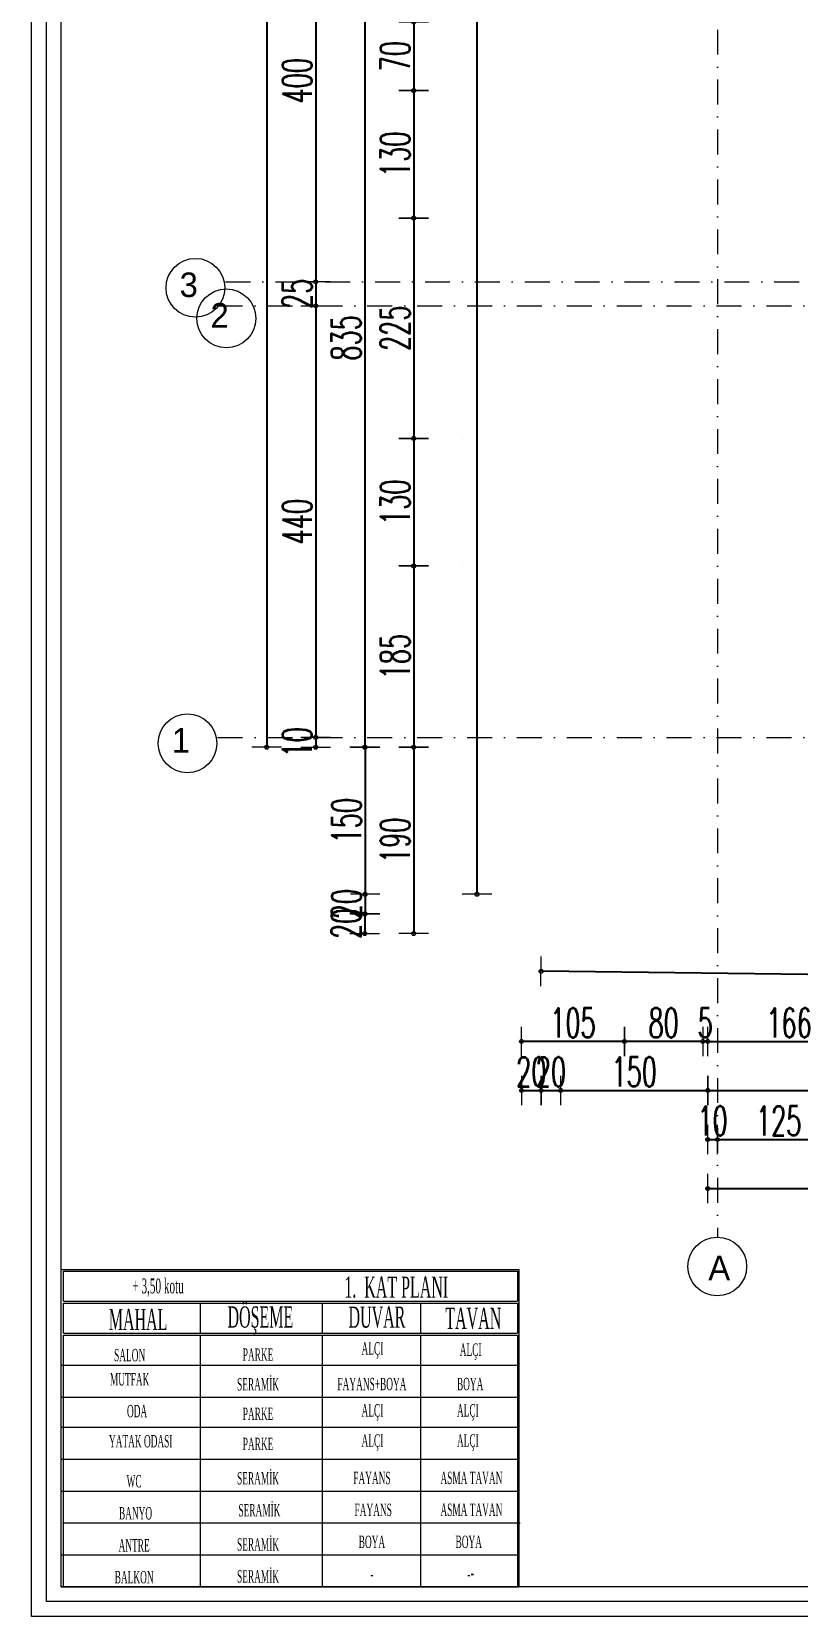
# Model space of a CAD drawing. Header units: millimetres. Extents: x -16104 to 67872, y -88009 to 12107.
# Drawn here: x 10302 to 11085, y -8330 to -6715 of the extents above; entities that cross this region are included whole.
import ezdxf

# ---------------------------------------------------------------- set-up
doc = ezdxf.new("R2010")
doc.units = ezdxf.units.MM
doc.linetypes.add('ACAD_ISO07W100', pattern=[3, 0, -3])
doc.linetypes.add('DASHDOTX2', pattern=[50.8, 25.4, -12.7, 0, -12.7])
doc.layers.get('0').update_dxf_attribs({"color": 241})
for name, color, linetype, lineweight in [('0.3', 114, 'Continuous', 5), ('AKS', 1, 'ACAD_ISO07W100', 5), ('akslar', 144, 'Continuous', 20), ('c05', 32, 'Continuous', 13), ('OLCU', 54, 'Continuous', 13)]:
    doc.layers.add(name, color=color, linetype=linetype, lineweight=lineweight)
doc.styles.add('DIM', font='Txttw.shx', dxfattribs={"width": 0.6})
doc.styles.add('OLCUIC', font='ROMANS.SHX', dxfattribs={"width": 0.5})
doc.dimstyles.new('50', dxfattribs={"dimscale": 0, "dimtxt": 30, "dimasz": 1, "dimexe": 0, "dimexo": 2, "dimgap": 4, "dimtad": 1, "dimdec": 0, "dimzin": 0, "dimdsep": 46, "dimtxsty": 'DIM', "dimblk1": 'DOT', "dimblk2": 'DOT', "dimsah": 1, "dimcen": 1.5, "dimdle": 3, "dimse1": 1, "dimse2": 1, "dimclrd": 256, "dimclre": 9, "dimclrt": 256, "dimadec": 0, "dimazin": 0, "dimtfac": 0.24, "dimtdec": 0, "dimtix": 1, "dimtmove": 2, "dimatfit": 3, "dimldrblk": 'DOT', "dimfxl": 0, "dimtolj": 1, "dimtzin": 15, "dimarcsym": 0})

# ---------------------------------------------------------------- blocks, each defined once
blk = doc.blocks.new('DOT')
for p, q in [((-2, 0), (0, 0)), ((0, 15), (0, -15)), ((2, 0), (0, 0))]:
    blk.add_line(p, q)
blk.add_circle((0, 0), 2)
blk = doc.blocks.new('*D5753')
at = {"layer": 'Defpoints', "color": 0, "transparency": 16777216}
for p in [(10992.2, -7694.1), (11158.2, -7694.1), (11158.2, -7744.1)]:
    blk.add_point(p, dxfattribs=at)
at = {"layer": 'OLCU', "lineweight": -2, "transparency": 16777216}
blk.add_line((10993.2, -7744.1), (11157.2, -7744.1), dxfattribs=at)
at = {"layer": 'OLCU', "lineweight": -2, "transparency": 16777216, "rotation": 180}
blk.add_blockref('DOT', (10992.2, -7744.1), dxfattribs=at)
at = {"layer": 'OLCU', "lineweight": -2, "transparency": 16777216}
blk.add_blockref('DOT', (11158.2, -7744.1), dxfattribs=at)
at = {"layer": 'OLCU', "transparency": 16777216, "insert": (11075.2, -7725.1), "char_height": 30, "attachment_point": 5, "style": 'DIM'}
blk.add_mtext('\\A1;166', dxfattribs=at)
blk = doc.blocks.new('*D5766')
at = {"layer": 'Defpoints', "color": 0, "transparency": 16777216}
for p in [(10992.2, -7759.1), (11434.2, -7759.1), (11434.2, -7794.1)]:
    blk.add_point(p, dxfattribs=at)
at = {"layer": 'OLCU', "lineweight": -2, "transparency": 16777216}
blk.add_line((10993.2, -7794.1), (11433.2, -7794.1), dxfattribs=at)
at = {"layer": 'OLCU', "lineweight": -2, "transparency": 16777216, "rotation": 180}
blk.add_blockref('DOT', (10992.2, -7794.1), dxfattribs=at)
at = {"layer": 'OLCU', "lineweight": -2, "transparency": 16777216}
blk.add_blockref('DOT', (11434.2, -7794.1), dxfattribs=at)
at = {"layer": 'OLCU', "transparency": 16777216, "insert": (11213.2, -7775.1), "char_height": 30, "attachment_point": 5, "style": 'DIM'}
blk.add_mtext('\\A1;442', dxfattribs=at)
blk = doc.blocks.new('*D5769')
at = {"layer": 'Defpoints', "color": 0, "transparency": 16777216}
for p in [(11002.1, -7844.1), (11127.2, -7844.1), (11127.2, -7844.1)]:
    blk.add_point(p, dxfattribs=at)
at = {"layer": 'OLCU', "lineweight": -2, "transparency": 16777216}
blk.add_line((11003.1, -7844.1), (11126.2, -7844.1), dxfattribs=at)
at = {"layer": 'OLCU', "lineweight": -2, "transparency": 16777216, "rotation": 180}
blk.add_blockref('DOT', (11002.1, -7844.1), dxfattribs=at)
at = {"layer": 'OLCU', "lineweight": -2, "transparency": 16777216}
blk.add_blockref('DOT', (11127.2, -7844.1), dxfattribs=at)
at = {"layer": 'OLCU', "transparency": 16777216, "insert": (11064.6, -7825.1), "char_height": 30, "attachment_point": 5, "style": 'DIM'}
blk.add_mtext('\\A1;125', dxfattribs=at)
blk = doc.blocks.new('*D5773')
at = {"layer": 'Defpoints', "color": 0, "transparency": 16777216}
for p in [(10992.2, -7859.1), (13042.2, -7859.1), (13042.2, -7894.1)]:
    blk.add_point(p, dxfattribs=at)
at = {"layer": 'OLCU', "lineweight": -2, "transparency": 16777216}
blk.add_line((10993.2, -7894.1), (13041.2, -7894.1), dxfattribs=at)
at = {"layer": 'OLCU', "lineweight": -2, "transparency": 16777216, "rotation": 180}
blk.add_blockref('DOT', (10992.2, -7894.1), dxfattribs=at)
at = {"layer": 'OLCU', "lineweight": -2, "transparency": 16777216}
blk.add_blockref('DOT', (13042.2, -7894.1), dxfattribs=at)
at = {"layer": 'OLCU', "transparency": 16777216, "insert": (12017.2, -7875.1), "char_height": 30, "attachment_point": 5, "style": 'DIM'}
blk.add_mtext('\\A1;2050', dxfattribs=at)
blk = doc.blocks.new('*D5815')
at = {"layer": 'Defpoints', "color": 0, "transparency": 16777216}
for p in [(10742.2, -6774.6), (10692.2, -6904.6), (10742.2, -6904.6)]:
    blk.add_point(p, dxfattribs=at)
at = {"layer": 'OLCU', "lineweight": -2, "transparency": 16777216}
blk.add_line((10692.2, -6775.6), (10692.2, -6903.6), dxfattribs=at)
for p, rotation in [((10692.2, -6774.6), 90), ((10692.2, -6904.6), 270)]:
    blk.add_blockref('DOT', p, dxfattribs=dict(at, rotation=rotation))
at = {"layer": 'OLCU', "transparency": 16777216, "insert": (10673.2, -6839.6), "char_height": 30, "attachment_point": 5, "rotation": 90, "style": 'DIM'}
blk.add_mtext('\\A1;130', dxfattribs=at)
blk = doc.blocks.new('*D5816')
at = {"layer": 'Defpoints', "color": 0, "transparency": 16777216}
for p in [(10742.2, -6904.6), (10692.2, -7129.3), (10742.2, -7129.3)]:
    blk.add_point(p, dxfattribs=at)
at = {"layer": 'OLCU', "lineweight": -2, "transparency": 16777216}
blk.add_line((10692.2, -6905.6), (10692.2, -7128.3), dxfattribs=at)
for p, rotation in [((10692.2, -6904.6), 90), ((10692.2, -7129.3), 270)]:
    blk.add_blockref('DOT', p, dxfattribs=dict(at, rotation=rotation))
at = {"layer": 'OLCU', "transparency": 16777216, "insert": (10673.2, -7016.9), "char_height": 30, "attachment_point": 5, "rotation": 90, "style": 'DIM'}
blk.add_mtext('\\A1;225', dxfattribs=at)
blk = doc.blocks.new('*D6031')
at = {"layer": 'Defpoints', "color": 0, "transparency": 16777216}
for p in [(10742.2, -7129.3), (10692.2, -7259.3), (10742.2, -7259.3)]:
    blk.add_point(p, dxfattribs=at)
at = {"layer": 'OLCU', "lineweight": -2, "transparency": 16777216}
blk.add_line((10692.2, -7130.3), (10692.2, -7258.3), dxfattribs=at)
for p, rotation in [((10692.2, -7129.3), 90), ((10692.2, -7259.3), 270)]:
    blk.add_blockref('DOT', p, dxfattribs=dict(at, rotation=rotation))
at = {"layer": 'OLCU', "transparency": 16777216, "insert": (10673.2, -7194.3), "char_height": 30, "attachment_point": 5, "rotation": 90, "style": 'DIM'}
blk.add_mtext('\\A1;130', dxfattribs=at)
blk = doc.blocks.new('*D6032')
at = {"layer": 'Defpoints', "color": 0, "transparency": 16777216}
for p in [(10742.2, -7259.3), (10692.2, -7444.1), (10742.2, -7444.1)]:
    blk.add_point(p, dxfattribs=at)
at = {"layer": 'OLCU', "lineweight": -2, "transparency": 16777216}
blk.add_line((10692.2, -7260.3), (10692.2, -7443.1), dxfattribs=at)
for p, rotation in [((10692.2, -7259.3), 90), ((10692.2, -7444.1), 270)]:
    blk.add_blockref('DOT', p, dxfattribs=dict(at, rotation=rotation))
at = {"layer": 'OLCU', "transparency": 16777216, "insert": (10673.2, -7351.7), "char_height": 30, "attachment_point": 5, "rotation": 90, "style": 'DIM'}
blk.add_mtext('\\A1;185', dxfattribs=at)
blk = doc.blocks.new('*D5818')
at = {"layer": 'Defpoints', "color": 0, "transparency": 16777216}
for p in [(10742.2, -6609.6), (10642.2, -7444.1), (10677.2, -7444.1)]:
    blk.add_point(p, dxfattribs=at)
at = {"layer": 'OLCU', "lineweight": -2, "transparency": 16777216}
blk.add_line((10642.2, -6610.6), (10642.2, -7443.1), dxfattribs=at)
for p, rotation in [((10642.2, -6609.6), 90), ((10642.2, -7444.1), 270)]:
    blk.add_blockref('DOT', p, dxfattribs=dict(at, rotation=rotation))
at = {"layer": 'OLCU', "transparency": 16777216, "insert": (10623.2, -7026.8), "char_height": 30, "attachment_point": 5, "rotation": 90, "style": 'DIM'}
blk.add_mtext('\\A1;835', dxfattribs=at)
blk = doc.blocks.new('*D5819')
at = {"layer": 'Defpoints', "color": 0, "transparency": 16777216}
for p in [(10592.2, -7444.1), (10642.2, -7434.1), (10642.2, -7444.1)]:
    blk.add_point(p, dxfattribs=at)
at = {"layer": 'OLCU', "lineweight": -2, "transparency": 16777216}
for p, q in [((10592.2, -7433.1), (10592.2, -7432.1)), ((10592.2, -7434.1), (10592.2, -7444.1)), ((10592.2, -7445.1), (10592.2, -7446.1))]:
    blk.add_line(p, q, dxfattribs=at)
for p, rotation in [((10592.2, -7434.1), 270), ((10592.2, -7444.1), 90)]:
    blk.add_blockref('DOT', p, dxfattribs=dict(at, rotation=rotation))
at = {"layer": 'OLCU', "transparency": 16777216, "insert": (10573.2, -7439.1), "char_height": 30, "attachment_point": 5, "rotation": 90, "style": 'DIM'}
blk.add_mtext('\\A1;10', dxfattribs=at)
blk = doc.blocks.new('*D5820')
at = {"layer": 'Defpoints', "color": 0, "transparency": 16777216}
for p in [(10577.2, -5634.6), (10542.2, -7444.1), (10577.2, -7444.1)]:
    blk.add_point(p, dxfattribs=at)
at = {"layer": 'OLCU', "lineweight": -2, "transparency": 16777216}
blk.add_line((10542.2, -5635.6), (10542.2, -7443.1), dxfattribs=at)
for p, rotation in [((10542.2, -5634.6), 90), ((10542.2, -7444.1), 270)]:
    blk.add_blockref('DOT', p, dxfattribs=dict(at, rotation=rotation))
at = {"layer": 'OLCU', "transparency": 16777216, "insert": (10523.2, -6539.3), "char_height": 30, "attachment_point": 5, "rotation": 90, "style": 'DIM'}
blk.add_mtext('\\A1;1810', dxfattribs=at)
blk = doc.blocks.new('*D5824')
at = {"layer": 'Defpoints', "color": 0, "transparency": 16777216}
for p in [(10987.2, -7694.1), (10992.2, -7694.1), (10987.2, -7744.1)]:
    blk.add_point(p, dxfattribs=at)
at = {"layer": 'OLCU', "lineweight": -2, "transparency": 16777216}
for p, q in [((10986.2, -7744.1), (10985.2, -7744.1)), ((10992.2, -7744.1), (10987.2, -7744.1)), ((10993.2, -7744.1), (10994.2, -7744.1))]:
    blk.add_line(p, q, dxfattribs=at)
blk.add_blockref('DOT', (10987.2, -7744.1), dxfattribs=at)
at = {"layer": 'OLCU', "lineweight": -2, "transparency": 16777216, "rotation": 180}
blk.add_blockref('DOT', (10992.2, -7744.1), dxfattribs=at)
at = {"layer": 'OLCU', "transparency": 16777216, "insert": (10989.7, -7725.1), "char_height": 30, "attachment_point": 5, "style": 'DIM'}
blk.add_mtext('\\A1;5', dxfattribs=at)
blk = doc.blocks.new('*D5825')
at = {"layer": 'Defpoints', "color": 0, "transparency": 16777216}
for p in [(10907.2, -7694.1), (10987.2, -7694.1), (10907.2, -7744.1)]:
    blk.add_point(p, dxfattribs=at)
at = {"layer": 'OLCU', "lineweight": -2, "transparency": 16777216}
blk.add_line((10986.2, -7744.1), (10908.2, -7744.1), dxfattribs=at)
at = {"layer": 'OLCU', "lineweight": -2, "transparency": 16777216, "rotation": 180}
blk.add_blockref('DOT', (10907.2, -7744.1), dxfattribs=at)
at = {"layer": 'OLCU', "lineweight": -2, "transparency": 16777216}
blk.add_blockref('DOT', (10987.2, -7744.1), dxfattribs=at)
at = {"layer": 'OLCU', "transparency": 16777216, "insert": (10947.2, -7725.1), "char_height": 30, "attachment_point": 5, "style": 'DIM'}
blk.add_mtext('\\A1;80', dxfattribs=at)
blk = doc.blocks.new('*D5826')
at = {"layer": 'Defpoints', "color": 0, "transparency": 16777216}
for p in [(10802.2, -7694.1), (10907.2, -7694.1), (10802.2, -7744.1)]:
    blk.add_point(p, dxfattribs=at)
at = {"layer": 'OLCU', "lineweight": -2, "transparency": 16777216}
blk.add_line((10906.2, -7744.1), (10803.2, -7744.1), dxfattribs=at)
at = {"layer": 'OLCU', "lineweight": -2, "transparency": 16777216, "rotation": 180}
blk.add_blockref('DOT', (10802.2, -7744.1), dxfattribs=at)
at = {"layer": 'OLCU', "lineweight": -2, "transparency": 16777216}
blk.add_blockref('DOT', (10907.2, -7744.1), dxfattribs=at)
at = {"layer": 'OLCU', "transparency": 16777216, "insert": (10854.7, -7725.1), "char_height": 30, "attachment_point": 5, "style": 'DIM'}
blk.add_mtext('\\A1;105', dxfattribs=at)
blk = doc.blocks.new('*D5827')
at = {"layer": 'Defpoints', "color": 0, "transparency": 16777216}
for p in [(10802.2, -7694.1), (10822.2, -7694.1), (10822.2, -7794.1)]:
    blk.add_point(p, dxfattribs=at)
at = {"layer": 'OLCU', "lineweight": -2, "transparency": 16777216}
for p, q in [((10801.2, -7794.1), (10800.2, -7794.1)), ((10802.2, -7794.1), (10822.2, -7794.1)), ((10823.2, -7794.1), (10824.2, -7794.1))]:
    blk.add_line(p, q, dxfattribs=at)
blk.add_blockref('DOT', (10802.2, -7794.1), dxfattribs=at)
at = {"layer": 'OLCU', "lineweight": -2, "transparency": 16777216, "rotation": 180}
blk.add_blockref('DOT', (10822.2, -7794.1), dxfattribs=at)
at = {"layer": 'OLCU', "transparency": 16777216, "insert": (10812.2, -7775.1), "char_height": 30, "attachment_point": 5, "style": 'DIM'}
blk.add_mtext('\\A1;20', dxfattribs=at)
blk = doc.blocks.new('*D5828')
at = {"layer": 'Defpoints', "color": 0, "transparency": 16777216}
for p in [(10842.2, -7696.5), (10992.2, -7694.1), (10992.2, -7794.1)]:
    blk.add_point(p, dxfattribs=at)
at = {"layer": 'OLCU', "lineweight": -2, "transparency": 16777216}
blk.add_line((10843.2, -7794.1), (10991.2, -7794.1), dxfattribs=at)
at = {"layer": 'OLCU', "lineweight": -2, "transparency": 16777216, "rotation": 180}
blk.add_blockref('DOT', (10842.2, -7794.1), dxfattribs=at)
at = {"layer": 'OLCU', "lineweight": -2, "transparency": 16777216}
blk.add_blockref('DOT', (10992.2, -7794.1), dxfattribs=at)
at = {"layer": 'OLCU', "transparency": 16777216, "insert": (10917.2, -7775.1), "char_height": 30, "attachment_point": 5, "style": 'DIM'}
blk.add_mtext('\\A1;150', dxfattribs=at)
blk = doc.blocks.new('*D5850')
at = {"layer": 'Defpoints', "color": 0, "transparency": 16777216}
for p in [(10742.2, -6704.6), (10692.2, -6774.6), (10742.2, -6774.6)]:
    blk.add_point(p, dxfattribs=at)
at = {"layer": 'OLCU', "lineweight": -2, "transparency": 16777216}
blk.add_line((10692.2, -6705.6), (10692.2, -6773.6), dxfattribs=at)
for p, rotation in [((10692.2, -6704.6), 90), ((10692.2, -6774.6), 270)]:
    blk.add_blockref('DOT', p, dxfattribs=dict(at, rotation=rotation))
at = {"layer": 'OLCU', "transparency": 16777216, "insert": (10673.2, -6739.6), "char_height": 30, "attachment_point": 5, "rotation": 90, "style": 'DIM'}
blk.add_mtext('\\A1;70', dxfattribs=at)
blk = doc.blocks.new('*D5851')
at = {"layer": 'Defpoints', "color": 0, "transparency": 16777216}
for p in [(10742.2, -7444.1), (10692.2, -7634.1), (10742.2, -7634.1)]:
    blk.add_point(p, dxfattribs=at)
at = {"layer": 'OLCU', "lineweight": -2, "transparency": 16777216}
blk.add_line((10692.2, -7445.1), (10692.2, -7633.1), dxfattribs=at)
for p, rotation in [((10692.2, -7444.1), 90), ((10692.2, -7634.1), 270)]:
    blk.add_blockref('DOT', p, dxfattribs=dict(at, rotation=rotation))
at = {"layer": 'OLCU', "transparency": 16777216, "insert": (10673.2, -7539.1), "char_height": 30, "attachment_point": 5, "rotation": 90, "style": 'DIM'}
blk.add_mtext('\\A1;190', dxfattribs=at)
blk = doc.blocks.new('*D5852')
at = {"layer": 'Defpoints', "color": 0, "transparency": 16777216}
for p in [(10742.2, -7614.1), (10642.2, -7634.1), (10742.2, -7634.1)]:
    blk.add_point(p, dxfattribs=at)
at = {"layer": 'OLCU', "lineweight": -2, "transparency": 16777216}
for p, q in [((10642.2, -7613.1), (10642.2, -7612.1)), ((10642.2, -7614.1), (10642.2, -7634.1)), ((10642.2, -7635.1), (10642.2, -7636.1))]:
    blk.add_line(p, q, dxfattribs=at)
for p, rotation in [((10642.2, -7614.1), 270), ((10642.2, -7634.1), 90)]:
    blk.add_blockref('DOT', p, dxfattribs=dict(at, rotation=rotation))
at = {"layer": 'OLCU', "transparency": 16777216, "insert": (10623.2, -7624.1), "char_height": 30, "attachment_point": 5, "rotation": 90, "style": 'DIM'}
blk.add_mtext('\\A1;20', dxfattribs=at)
blk = doc.blocks.new('*D5853')
at = {"layer": 'Defpoints', "color": 0, "transparency": 16777216}
for p in [(10642.2, -7444.1), (10642.6, -7594.1), (10642.6, -7594.1)]:
    blk.add_point(p, dxfattribs=at)
at = {"layer": 'OLCU', "lineweight": -2, "transparency": 16777216}
blk.add_line((10642.6, -7445.1), (10642.6, -7593.1), dxfattribs=at)
for p, rotation in [((10642.6, -7444.1), 90), ((10642.6, -7594.1), 270)]:
    blk.add_blockref('DOT', p, dxfattribs=dict(at, rotation=rotation))
at = {"layer": 'OLCU', "transparency": 16777216, "insert": (10623.6, -7519.1), "char_height": 30, "attachment_point": 5, "rotation": 90, "style": 'DIM'}
blk.add_mtext('\\A1;150', dxfattribs=at)
blk = doc.blocks.new('*D5889')
at = {"layer": 'Defpoints', "color": 0, "transparency": 16777216}
for p in [(10592.2, -6559.6), (10592.2, -6969.6), (10592.2, -6969.6)]:
    blk.add_point(p, dxfattribs=at)
at = {"layer": 'OLCU', "lineweight": -2, "transparency": 16777216}
blk.add_line((10592.2, -6560.6), (10592.2, -6968.6), dxfattribs=at)
for p, rotation in [((10592.2, -6559.6), 90), ((10592.2, -6969.6), 270)]:
    blk.add_blockref('DOT', p, dxfattribs=dict(at, rotation=rotation))
at = {"layer": 'OLCU', "transparency": 16777216, "insert": (10573.2, -6764.6), "char_height": 30, "attachment_point": 5, "rotation": 90, "style": 'DIM'}
blk.add_mtext('\\A1;400', dxfattribs=at)
blk = doc.blocks.new('*D5890')
at = {"layer": 'Defpoints', "color": 0, "transparency": 16777216}
for p in [(10592.2, -6969.6), (10592.2, -6994.1), (10592.2, -6994.1)]:
    blk.add_point(p, dxfattribs=at)
at = {"layer": 'OLCU', "lineweight": -2, "transparency": 16777216}
for p, q in [((10592.2, -6968.6), (10592.2, -6967.6)), ((10592.2, -6969.6), (10592.2, -6994.1)), ((10592.2, -6995.1), (10592.2, -6996.1))]:
    blk.add_line(p, q, dxfattribs=at)
for p, rotation in [((10592.2, -6969.6), 270), ((10592.2, -6994.1), 90)]:
    blk.add_blockref('DOT', p, dxfattribs=dict(at, rotation=rotation))
at = {"layer": 'OLCU', "transparency": 16777216, "insert": (10573.2, -6981.8), "char_height": 30, "attachment_point": 5, "rotation": 90, "style": 'DIM'}
blk.add_mtext('\\A1;25', dxfattribs=at)
blk = doc.blocks.new('*D5891')
at = {"layer": 'Defpoints', "color": 0, "transparency": 16777216}
for p in [(10592.2, -6994.1), (10592.2, -7434.1), (10592.2, -7434.1)]:
    blk.add_point(p, dxfattribs=at)
at = {"layer": 'OLCU', "lineweight": -2, "transparency": 16777216}
blk.add_line((10592.2, -6995.1), (10592.2, -7433.1), dxfattribs=at)
for p, rotation in [((10592.2, -6994.1), 90), ((10592.2, -7434.1), 270)]:
    blk.add_blockref('DOT', p, dxfattribs=dict(at, rotation=rotation))
at = {"layer": 'OLCU', "transparency": 16777216, "insert": (10573.2, -7214.1), "char_height": 30, "attachment_point": 5, "rotation": 90, "style": 'DIM'}
blk.add_mtext('\\A1;440', dxfattribs=at)
blk = doc.blocks.new('*D5899')
at = {"layer": 'Defpoints', "color": 0, "transparency": 16777216}
for p in [(10756.8, -5484.6), (10756.8, -5484.6), (10756.8, -7594.1)]:
    blk.add_point(p, dxfattribs=at)
at = {"layer": 'OLCU', "lineweight": -2, "transparency": 16777216}
blk.add_line((10756.8, -7593.1), (10756.8, -5485.6), dxfattribs=at)
for p, rotation in [((10756.8, -5484.6), 90), ((10756.8, -7594.1), 270)]:
    blk.add_blockref('DOT', p, dxfattribs=dict(at, rotation=rotation))
at = {"layer": 'OLCU', "transparency": 16777216, "insert": (10737.8, -6539.3), "char_height": 30, "attachment_point": 5, "rotation": 90, "style": 'DIM'}
blk.add_mtext('\\A1;2110', dxfattribs=at)
blk = doc.blocks.new('*D5907')
at = {"layer": 'Defpoints', "color": 0, "transparency": 16777216}
for p in [(10822.2, -7694.1), (10842.2, -7694.1), (10842.2, -7794.1)]:
    blk.add_point(p, dxfattribs=at)
at = {"layer": 'OLCU', "lineweight": -2, "transparency": 16777216}
for p, q in [((10821.2, -7794.1), (10820.2, -7794.1)), ((10822.2, -7794.1), (10842.2, -7794.1)), ((10843.2, -7794.1), (10844.2, -7794.1))]:
    blk.add_line(p, q, dxfattribs=at)
blk.add_blockref('DOT', (10822.2, -7794.1), dxfattribs=at)
at = {"layer": 'OLCU', "lineweight": -2, "transparency": 16777216, "rotation": 180}
blk.add_blockref('DOT', (10842.2, -7794.1), dxfattribs=at)
at = {"layer": 'OLCU', "transparency": 16777216, "insert": (10832.2, -7775.1), "char_height": 30, "attachment_point": 5, "style": 'DIM'}
blk.add_mtext('\\A1;20', dxfattribs=at)
blk = doc.blocks.new('*D5913')
at = {"layer": 'Defpoints', "color": 0, "transparency": 16777216}
for p in [(10742.6, -7594.1), (10642.6, -7614.1), (10742.6, -7614.1)]:
    blk.add_point(p, dxfattribs=at)
at = {"layer": 'OLCU', "lineweight": -2, "transparency": 16777216}
for p, q in [((10642.6, -7593.1), (10642.6, -7592.1)), ((10642.6, -7594.1), (10642.6, -7614.1)), ((10642.6, -7615.1), (10642.6, -7616.1))]:
    blk.add_line(p, q, dxfattribs=at)
for p, rotation in [((10642.6, -7594.1), 270), ((10642.6, -7614.1), 90)]:
    blk.add_blockref('DOT', p, dxfattribs=dict(at, rotation=rotation))
at = {"layer": 'OLCU', "transparency": 16777216, "insert": (10623.6, -7604.1), "char_height": 30, "attachment_point": 5, "rotation": 90, "style": 'DIM'}
blk.add_mtext('\\A1;20', dxfattribs=at)
blk = doc.blocks.new('*D5916')
at = {"layer": 'Defpoints', "color": 0, "transparency": 16777216}
for p in [(10992.1, -7794.1), (11002.1, -7794.1), (11002.1, -7844.1)]:
    blk.add_point(p, dxfattribs=at)
at = {"layer": 'OLCU', "lineweight": -2, "transparency": 16777216}
for p, q in [((10991.1, -7844.1), (10990.1, -7844.1)), ((10992.1, -7844.1), (11002.1, -7844.1)), ((11003.1, -7844.1), (11004.1, -7844.1))]:
    blk.add_line(p, q, dxfattribs=at)
blk.add_blockref('DOT', (10992.1, -7844.1), dxfattribs=at)
at = {"layer": 'OLCU', "lineweight": -2, "transparency": 16777216, "rotation": 180}
blk.add_blockref('DOT', (11002.1, -7844.1), dxfattribs=at)
at = {"layer": 'OLCU', "transparency": 16777216, "insert": (10997.1, -7825.1), "char_height": 30, "attachment_point": 5, "style": 'DIM'}
blk.add_mtext('\\A1;10', dxfattribs=at)
blk = doc.blocks.new('*D5633')
at = {"layer": 'Defpoints', "color": 0, "transparency": 16777216}
for p in [(10822.2, -7672.6), (10822.2, -7672.6), (11454.2, -7680)]:
    blk.add_point(p, dxfattribs=at)
at = {"layer": 'OLCU', "lineweight": -2, "transparency": 16777216}
blk.add_line((11453.2, -7680), (10823.2, -7672.6), dxfattribs=at)
for p, rotation in [((10822.2, -7672.6), 179.3311844585351), ((11454.2, -7680), 359.3311844585351)]:
    blk.add_blockref('DOT', p, dxfattribs=dict(at, rotation=rotation))
at = {"layer": 'OLCU', "transparency": 16777216, "insert": (11138.4, -7657.3), "char_height": 30, "attachment_point": 5, "rotation": 359.3312, "style": 'DIM'}
blk.add_mtext('\\A1;632', dxfattribs=at)

msp = doc.modelspace()

# ---------------------------------------------------------------- linework, layer by layer
at = {"layer": 'AKS', "linetype": 'ByBlock'}
for centre in [(10469.5, -6975.7), (10501, -7006.9), (10461.4, -7440.2), (11001.9, -7973.6)]:
    msp.add_circle(centre, 30, dxfattribs=at)
at = {"layer": 'akslar', "linetype": 'DASHDOTX2'}
for p, q in [((11002.1, -5134.6), (11002.1, -7944.1)), ((10500.2, -6969.6), (13550.2, -6969.6)), ((10492.2, -6994.1), (13542.2, -6994.1)), ((10492.2, -7434.1), (13542.2, -7434.1))]:
    msp.add_line(p, q, dxfattribs=at)
at = {"layer": 'c05'}
for points in [[(13832.7, -8120), (13832.7, -8330.3), (10302.4, -8330.3), (10302.4, -4952.5), (13832.7, -4952.5), (13832.7, -6808.6)], [(13817.7, -8120), (13817.7, -8315.3), (10317.4, -8315.3), (10317.4, -4967.5), (13817.7, -4967.5), (13817.7, -6808.6)], [(13802.7, -8120), (13802.7, -8300.3), (10332.4, -8300.3), (10332.4, -4982.5), (13802.7, -4982.5), (13802.7, -6808.6)]]:
    msp.add_lwpolyline(points, dxfattribs=at)
at = {"layer": 'OLCU'}
for p, q in [((10742.2, -7129.3), (10742.2, -7129.3)), ((10742.2, -7259.3), (10742.2, -7259.3)), ((10332.4, -8267.7), (10332.4, -7976.5)), ((10334.8, -8009.1), (10334.8, -7978.4)), ((10798.1, -7978.4), (10798.1, -8009.1)), ((10799.4, -7976.5), (10799.4, -8300.3)), ((10332.4, -8300.3), (10332.4, -8009.1)), ((10334.8, -8041.6), (10334.8, -8011)), ((10474.2, -8011), (10474.2, -8041.6)), ((10474.2, -8011), (10474.2, -8041.6)), ((10598.9, -8011), (10598.9, -8041.6)), ((10699.3, -8011), (10699.3, -8041.6)), ((10798.1, -8011), (10798.1, -8041.6)), ((10334.8, -8300.3), (10334.8, -8043.6)), ((10474.2, -8043.6), (10474.2, -8300.3)), ((10474.2, -8043.6), (10474.2, -8300.3)), ((10598.9, -8043.6), (10598.9, -8300.3)), ((10699.3, -8043.6), (10699.3, -8300.3)), ((10798.1, -8043.6), (10798.1, -8300.3))]:
    msp.add_line(p, q, dxfattribs=at)
for points in [[(10332.4, -7976.5), (10799.4, -7976.5)], [(10332.4, -7976.5), (10799.4, -7976.5)], [(10334.8, -7978.4), (10798.1, -7978.4)], [(10334.8, -7978.4), (10798.1, -7978.4)], [(10334.8, -8009.1), (10798.1, -8009.1)], [(10334.8, -8009.1), (10798.1, -8009.1)], [(10334.8, -8011), (10798.1, -8011)], [(10334.8, -8011), (10798.1, -8011)], [(10334.8, -8041.6), (10798.1, -8041.6)], [(10334.8, -8041.6), (10798.1, -8041.6)], [(10334.8, -8043.6), (10798.1, -8043.6)], [(10334.8, -8043.6), (10798.1, -8043.6)], [(10332.4, -8074.2), (10799.4, -8074.2)], [(10332.4, -8074.2), (10799.4, -8074.2)], [(10332.4, -8106.8), (10799.4, -8106.8)], [(10332.4, -8106.8), (10799.4, -8106.8)], [(10332.4, -8137.4), (10799.4, -8137.4)], [(10332.4, -8137.4), (10799.4, -8137.4)], [(10332.4, -8170), (10799.4, -8170)], [(10332.4, -8170), (10799.4, -8170)], [(10332.4, -8202.6), (10799.4, -8202.6)], [(10332.4, -8202.6), (10799.4, -8202.6)], [(10333.8, -8235.1), (10800.8, -8235.1)], [(10333.8, -8235.1), (10800.8, -8235.1)], [(10332.4, -8267.7), (10799.4, -8267.7)], [(10332.4, -8267.7), (10799.4, -8267.7)], [(10332.4, -8300.3), (10799.4, -8300.3)]]:
    msp.add_lwpolyline(points, dxfattribs=at)

# ---------------------------------------------------------------- texts
at = {"layer": '0.3', "ltscale": 0.7, "attachment_point": 8, "style": 'OLCUIC'}
for s, insert, char_height, width in [('{\\fTimes New Roman|b0|i0|c162|p18;+ 3,50 kotu }', (10431.4, -8004.5), 15.12, 206.873), ('{\\fTimes New Roman|b0|i0|c162|p18;1.  KAT PLANI}', (10674.4, -8005.9), 21.6, 262.139), ('{\\fTimes New Roman|b0|i0|c162|p18;DÖŞEME }', (10535.8, -8042.9), 21.6, 195.886), ('{\\fTimes New Roman|b0|i0|c162|p18;MAHAL }', (10411, -8038.4), 21.6, 195.886), ('{\\fTimes New Roman|b0|i0|c162|p18;DUVAR }', (10654.7, -8036.5), 21.6, 195.886), ('{\\fTimes New Roman|b0|i0|c162|p18;TAVAN}', (10753, -8037.7), 21.6, 195.886), ('{\\fTimes New Roman|b0|i0|c162|p18;SALON}', (10402.4, -8070.4), 12.6, 66.746), ('{\\fTimes New Roman|b0|i0|c162|p18;PARKE}', (10533.4, -8069.7), 12.6, 66.746), ('{\\fTimes New Roman|b0|i0|c162|p18;ALÇI}', (10650.1, -8067.5), 12.6, 66.746), ('{\\fTimes New Roman|b0|i0|c162|p18;ALÇI}', (10750.3, -8068.8), 12.6, 66.746), ('{\\fTimes New Roman|b0|i0|c162|p18;MUTFAK}', (10402.4, -8095.1), 12.6, 66.746), ('{\\fTimes New Roman|b0|i0|c162|p18;SERAMİK}', (10533.4, -8100.2), 12.6, 66.746), ('{\\fTimes New Roman|b0|i0|c162|p18;FAYANS+BOYA}', (10649.6, -8099.9), 12.6, 66.746), ('{\\fTimes New Roman|b0|i0|c162|p18;BOYA}', (10749.8, -8099.9), 12.6, 66.746), ('{\\fTimes New Roman|b0|i0|c162|p18; ODA}', (10408.8, -8127.5), 12.6, 93.627), ('{\\fTimes New Roman|b0|i0|c162|p18;PARKE}', (10533.4, -8130.1), 12.6, 66.746), ('{\\fTimes New Roman|b0|i0|c162|p18;ALÇI}', (10650.1, -8130.7), 12.6, 66.746), ('{\\fTimes New Roman|b0|i0|c162|p18;ALÇI}', (10747.5, -8130.7), 12.6, 66.746), ('{\\fTimes New Roman|b0|i0|c162|p18;YATAK ODASI}', (10413.7, -8158.2), 12.6, 79.966), ('{\\fTimes New Roman|b0|i0|c162|p18;PARKE}', (10533.4, -8160.8), 12.6, 66.746), ('{\\fTimes New Roman|b0|i0|c162|p18;ALÇI}', (10650.1, -8161.4), 12.6, 66.746), ('{\\fTimes New Roman|b0|i0|c162|p18;ALÇI}', (10747.5, -8161.4), 12.6, 66.746), ('{\\fTimes New Roman|b0|i0|c162|p18;WC}', (10407, -8199.1), 12.6, 66.746), ('{\\fTimes New Roman|b0|i0|c162|p18;SERAMİK}', (10533.4, -8196), 12.6, 66.746), ('{\\fTimes New Roman|b0|i0|c162|p18;FAYANS}', (10649.6, -8195.7), 12.6, 66.746), ('{\\fTimes New Roman|b0|i0|c162|p18;ASMA TAVAN}', (10751.1, -8195.7), 12.6, 87.313), ('{\\fTimes New Roman|b0|i0|c162|p18;BANYO}', (10408.4, -8231.7), 12.6, 66.746), ('{\\fTimes New Roman|b0|i0|c162|p18;SERAMİK}', (10534.8, -8228.6), 12.6, 66.746), ('{\\fTimes New Roman|b0|i0|c162|p18;FAYANS}', (10650.9, -8228.2), 12.6, 66.746), ('{\\fTimes New Roman|b0|i0|c162|p18;ASMA TAVAN}', (10751.1, -8228.2), 12.6, 87.313), ('{\\fTimes New Roman|b0|i0|c162|p18;ANTRE}', (10407, -8264.2), 12.6, 66.746), ('{\\fTimes New Roman|b0|i0|c162|p18;SERAMİK}', (10533.4, -8263.5), 12.6, 66.746), ('{\\fTimes New Roman|b0|i0|c162|p18;BOYA}', (10649.6, -8260.8), 12.6, 66.746), ('{\\fTimes New Roman|b0|i0|c162|p18;BOYA}', (10748.4, -8260.8), 12.6, 66.746), ('{\\fTimes New Roman|b0|i0|c162|p18;BALKON}', (10407, -8296.8), 12.6, 66.746), ('{\\fTimes New Roman|b0|i0|c162|p18;SERAMİK}', (10533.4, -8296.1), 12.6, 66.746), ('{\\fTimes New Roman|b0|i0|c162|p18;-}', (10649.6, -8293.4), 12.6, 66.746), ('{\\fTimes New Roman|b0|i0|c162|p18;-}', (10748.4, -8293.4), 12.6, 66.746), ('{\\fTimes New Roman|b0|i0|c162|p18;-}', (10752.1, -8292.6), 14, 74.163)]:
    msp.add_mtext(s, dxfattribs=dict(at, insert=insert, char_height=char_height, width=width))
at = {"layer": 'AKS', "char_height": 25, "width": 35.659, "attachment_point": 1}
for s, insert in [('3', (10453.4, -6960.1)), ('2', (10484.9, -6991.2)), ('1', (10445.4, -7424.6)), ('A', (10992.8, -7962.6))]:
    msp.add_mtext(s, dxfattribs=dict(at, insert=insert))

# ---------------------------------------------------------------- dimensions: what is measured, and where the dimension line sits
at = {"layer": 'OLCU'}
for base, p1, p2, text, picture, middle in [((10756.8, -5484.6), (10756.8, -7594.1), (10756.8, -5484.6), '2110', '*D5899', (10737.8, -6539.3)), ((10542.2, -7444.1), (10577.2, -5634.6), (10577.2, -7444.1), '1810', '*D5820', (10523.2, -6539.3)), ((10592.2, -6969.6), (10592.2, -6559.6), (10592.2, -6969.6), '400', '*D5889', (10573.2, -6764.6))]:
    dim = msp.add_linear_dim(base=base, p1=p1, p2=p2, angle=90, text=text, dimstyle='50', override={"dimscale": 1}, dxfattribs=at)
    dim.commit()
    dim.dimension.update_dxf_attribs({"geometry": picture, "text_midpoint": middle})
for base, p1, p2, picture, middle in [((10642.151171, -7444.0601116), (10742.151171, -6609.5601116), (10677.151171, -7444.0601116), '*D5818', (10623.151171, -7026.8101116)), ((10692.2, -6774.6), (10742.2, -6704.6), (10742.2, -6774.6), '*D5850', (10673.2, -6739.6)), ((10692.2, -6904.6), (10742.2, -6774.6), (10742.2, -6904.6), '*D5815', (10673.2, -6839.6)), ((10692.2, -7129.3), (10742.2, -6904.6), (10742.2, -7129.3), '*D5816', (10673.2, -7016.9)), ((10592.151171, -6994.0601116), (10592.151171, -6969.5601116), (10592.151171, -6994.0601116), '*D5890', (10573.151171, -6981.8101116)), ((10592.2, -7434.1), (10592.2, -6994.1), (10592.2, -7434.1), '*D5891', (10573.2, -7214.1)), ((10692.2, -7259.3), (10742.2, -7129.3), (10742.2, -7259.3), '*D6031', (10673.2, -7194.3)), ((10692.2, -7444.1), (10742.2, -7259.3), (10742.2, -7444.1), '*D6032', (10673.2, -7351.7)), ((10592.2, -7444.1), (10642.2, -7434.1), (10642.2, -7444.1), '*D5819', (10573.2, -7439.1)), ((10642.6, -7594.1), (10642.2, -7444.1), (10642.6, -7594.1), '*D5853', (10623.6, -7519.1)), ((10692.2, -7634.1), (10742.2, -7444.1), (10742.2, -7634.1), '*D5851', (10673.2, -7539.1)), ((10642.6, -7614.1), (10742.6, -7594.1), (10742.6, -7614.1), '*D5913', (10623.6, -7604.1)), ((10642.2, -7634.1), (10742.2, -7614.1), (10742.2, -7634.1), '*D5852', (10623.2, -7624.1))]:
    dim = msp.add_linear_dim(base=base, p1=p1, p2=p2, angle=90, dimstyle='50', override={"dimscale": 1}, dxfattribs=at)
    dim.commit()
    dim.dimension.update_dxf_attribs({"geometry": picture, "text_midpoint": middle})
dim = msp.add_aligned_dim(p1=(11454.2, -7680), p2=(10822.2, -7672.6), distance=0, dimstyle='50', override={"dimscale": 1}, dxfattribs=at)
dim.commit()
dim.dimension.update_dxf_attribs({"geometry": '*D5633', "text_midpoint": (11138.4, -7657.3)})
for base, p1, p2, picture, middle in [((10822.2, -7794.1), (10802.2, -7694.1), (10822.2, -7694.1), '*D5827', (10812.2, -7775.1)), ((10802.2, -7744.1), (10907.2, -7694.1), (10802.2, -7694.1), '*D5826', (10854.7, -7725.1)), ((10842.2, -7794.1), (10822.2, -7694.1), (10842.2, -7694.1), '*D5907', (10832.2, -7775.1)), ((10992.2, -7794.1), (10842.2, -7696.5), (10992.2, -7694.1), '*D5828', (10917.2, -7775.1)), ((10907.2, -7744.1), (10987.2, -7694.1), (10907.2, -7694.1), '*D5825', (10947.2, -7725.1)), ((10987.2, -7744.1), (10992.2, -7694.1), (10987.2, -7694.1), '*D5824', (10989.7, -7725.1)), ((11158.2, -7744.1), (10992.2, -7694.1), (11158.2, -7694.1), '*D5753', (11075.2, -7725.1)), ((11434.2, -7794.1), (10992.2, -7759.1), (11434.2, -7759.1), '*D5766', (11213.2, -7775.1)), ((11002.1, -7844.1), (10992.1, -7794.1), (11002.1, -7794.1), '*D5916', (10997.1, -7825.1)), ((11127.2, -7844.1), (11002.1, -7844.1), (11127.2, -7844.1), '*D5769', (11064.6, -7825.1)), ((13042.2, -7894.1), (10992.2, -7859.1), (13042.2, -7859.1), '*D5773', (12017.2, -7875.1))]:
    dim = msp.add_linear_dim(base=base, p1=p1, p2=p2, dimstyle='50', override={"dimscale": 1}, dxfattribs=at)
    dim.commit()
    dim.dimension.update_dxf_attribs({"geometry": picture, "text_midpoint": middle})

doc.saveas('drawing.dxf')
